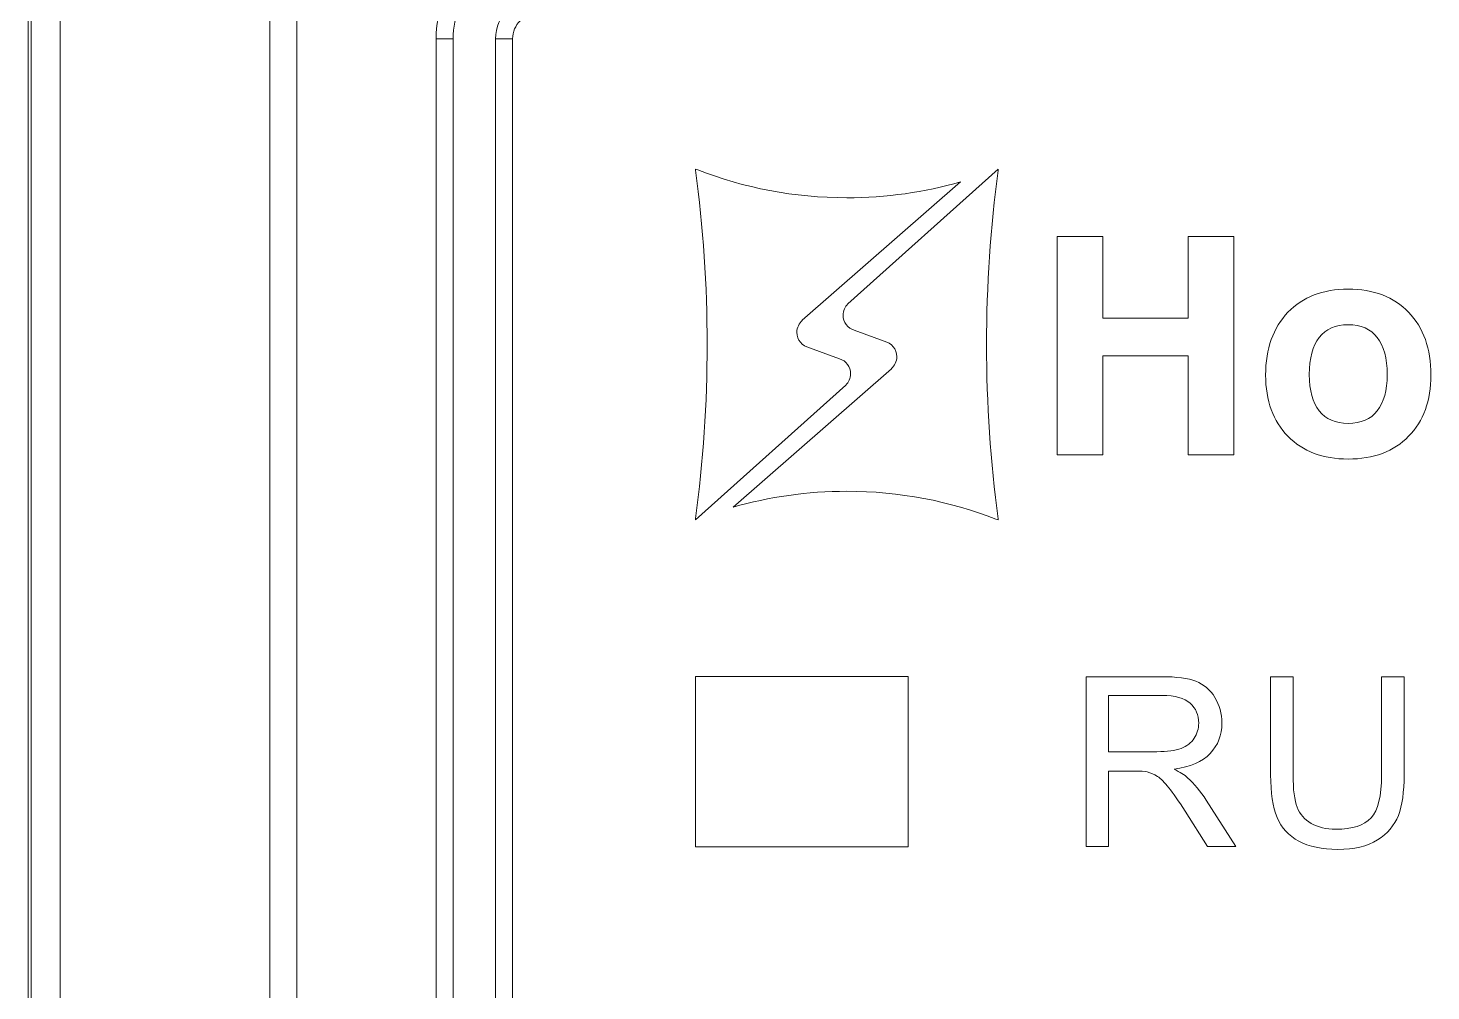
# Model space of a CAD drawing. Header units: millimetres. Extents: x 33157 to 59611, y -29750 to 1750.
# Drawn here: x 53869.28 to 53885.78, y 461.99 to 473.31 of the extents above; entities that cross this region are included whole.
import ezdxf

# ---------------------------------------------------------------- set-up
doc = ezdxf.new("R2010")
doc.units = ezdxf.units.MM
doc.layers.get('0').update_dxf_attribs({"lineweight": 18})

msp = doc.modelspace()

# ---------------------------------------------------------------- linework, layer by layer
at = {"lineweight": 9}
for p, q in [((53869.281, 478.432), (53869.281, 379.932)), ((53869.281, 478.432), (53869.281, 379.932)), ((53869.281, 478.432), (53869.281, 379.932)), ((53869.281, 478.432), (53869.281, 379.932)), ((53869.281, 478.432), (53869.281, 379.932)), ((53869.281, 478.432), (53869.281, 379.932)), ((53869.281, 478.432), (53869.281, 379.932)), ((53869.281, 478.432), (53869.281, 379.932)), ((53869.281, 478.432), (53869.281, 379.932)), ((53869.281, 478.432), (53869.281, 379.932)), ((53869.281, 478.432), (53869.281, 379.932)), ((53869.281, 478.432), (53869.281, 379.932)), ((53869.281, 478.432), (53869.281, 379.932)), ((53869.281, 478.432), (53869.281, 379.932)), ((53869.281, 478.432), (53869.281, 379.932)), ((53869.281, 478.432), (53869.281, 379.932)), ((53869.281, 478.432), (53869.281, 379.932)), ((53869.281, 478.432), (53869.281, 379.932)), ((53869.281, 478.432), (53869.281, 379.932)), ((53869.281, 478.432), (53869.281, 379.932)), ((53869.281, 478.432), (53869.281, 379.932)), ((53869.319, 477.768), (53869.319, 380.596)), ((53869.319, 477.768), (53869.319, 380.596)), ((53869.319, 477.768), (53869.319, 380.596)), ((53869.319, 477.768), (53869.319, 380.596)), ((53869.319, 477.768), (53869.319, 380.596)), ((53869.319, 477.768), (53869.319, 380.596)), ((53869.319, 477.768), (53869.319, 380.596)), ((53869.319, 477.768), (53869.319, 380.596)), ((53869.319, 477.768), (53869.319, 380.596)), ((53869.319, 477.768), (53869.319, 380.596)), ((53869.319, 477.768), (53869.319, 380.596)), ((53869.319, 477.768), (53869.319, 380.596)), ((53869.319, 477.768), (53869.319, 380.596)), ((53869.319, 477.768), (53869.319, 380.596)), ((53869.319, 477.768), (53869.319, 380.596)), ((53869.319, 477.768), (53869.319, 380.596)), ((53869.319, 477.768), (53869.319, 380.596)), ((53869.319, 477.768), (53869.319, 380.596)), ((53869.319, 477.768), (53869.319, 380.596)), ((53869.319, 477.768), (53869.319, 380.596)), ((53869.319, 477.768), (53869.319, 380.596)), ((53869.661, 477.768), (53869.661, 380.596)), ((53869.661, 477.768), (53869.661, 380.596)), ((53869.661, 477.768), (53869.661, 380.596)), ((53869.661, 477.768), (53869.661, 380.596)), ((53869.661, 477.768), (53869.661, 380.596)), ((53869.661, 477.768), (53869.661, 380.596)), ((53869.661, 477.768), (53869.661, 380.596)), ((53869.661, 477.768), (53869.661, 380.596)), ((53869.661, 477.768), (53869.661, 380.596)), ((53869.661, 477.768), (53869.661, 380.596)), ((53869.661, 477.768), (53869.661, 380.596)), ((53869.661, 477.768), (53869.661, 380.596)), ((53869.661, 477.768), (53869.661, 380.596)), ((53869.661, 477.768), (53869.661, 380.596)), ((53869.661, 477.768), (53869.661, 380.596)), ((53869.661, 477.768), (53869.661, 380.596)), ((53869.661, 477.768), (53869.661, 380.596)), ((53869.661, 477.768), (53869.661, 380.596)), ((53869.661, 477.768), (53869.661, 380.596)), ((53869.661, 477.768), (53869.661, 380.596)), ((53869.661, 477.768), (53869.661, 380.596)), ((53872.127, 473.452), (53872.127, 384.913)), ((53872.127, 473.452), (53872.127, 384.913)), ((53872.127, 473.452), (53872.127, 384.913)), ((53872.127, 473.452), (53872.127, 384.913)), ((53872.127, 473.452), (53872.127, 384.913)), ((53872.127, 473.452), (53872.127, 384.913)), ((53872.127, 473.452), (53872.127, 384.913)), ((53872.127, 473.452), (53872.127, 384.913)), ((53872.127, 473.452), (53872.127, 384.913)), ((53872.127, 473.452), (53872.127, 384.913)), ((53872.127, 473.452), (53872.127, 384.913)), ((53872.127, 473.452), (53872.127, 384.913)), ((53872.127, 473.452), (53872.127, 384.913)), ((53872.127, 473.452), (53872.127, 384.913)), ((53872.127, 473.452), (53872.127, 384.913)), ((53872.127, 473.452), (53872.127, 384.913)), ((53872.127, 473.452), (53872.127, 384.913)), ((53872.127, 473.452), (53872.127, 384.913)), ((53872.127, 473.452), (53872.127, 384.913)), ((53872.127, 473.452), (53872.127, 384.913)), ((53872.127, 473.452), (53872.127, 384.913)), ((53872.444, 473.452), (53872.444, 384.913)), ((53872.444, 473.452), (53872.444, 384.913)), ((53872.444, 473.452), (53872.444, 384.913)), ((53872.444, 473.452), (53872.444, 384.913)), ((53872.444, 473.452), (53872.444, 384.913)), ((53872.444, 473.452), (53872.444, 384.913)), ((53872.444, 473.452), (53872.444, 384.913)), ((53872.444, 473.452), (53872.444, 384.913)), ((53872.444, 473.452), (53872.444, 384.913)), ((53872.444, 473.452), (53872.444, 384.913)), ((53872.444, 473.452), (53872.444, 384.913)), ((53872.444, 473.452), (53872.444, 384.913)), ((53872.444, 473.452), (53872.444, 384.913)), ((53872.444, 473.452), (53872.444, 384.913)), ((53872.444, 473.452), (53872.444, 384.913)), ((53872.444, 473.452), (53872.444, 384.913)), ((53872.444, 473.452), (53872.444, 384.913)), ((53872.444, 473.452), (53872.444, 384.913)), ((53872.444, 473.452), (53872.444, 384.913)), ((53872.444, 473.452), (53872.444, 384.913)), ((53872.444, 473.452), (53872.444, 384.913)), ((53874.081, 473.182), (53874.081, 473.182)), ((53874.081, 473.182), (53874.081, 473.182)), ((53874.081, 473.182), (53874.081, 385.182)), ((53874.081, 473.182), (53874.081, 385.182)), ((53874.081, 473.182), (53874.081, 385.182)), ((53874.081, 473.182), (53874.081, 385.182)), ((53874.081, 473.182), (53874.081, 385.182)), ((53874.081, 473.182), (53874.081, 385.182)), ((53874.081, 473.182), (53874.081, 385.182)), ((53874.081, 473.182), (53874.081, 385.182)), ((53874.081, 473.182), (53874.081, 385.182)), ((53874.081, 473.182), (53874.081, 385.182)), ((53874.081, 473.182), (53874.081, 385.182)), ((53874.081, 473.182), (53874.081, 385.182)), ((53874.081, 473.182), (53874.081, 385.182)), ((53874.081, 473.182), (53874.081, 385.182)), ((53874.081, 473.182), (53874.081, 385.182)), ((53874.081, 473.182), (53874.081, 385.182)), ((53874.081, 473.182), (53874.081, 385.182)), ((53874.081, 473.182), (53874.081, 385.182)), ((53874.081, 473.182), (53874.081, 385.182)), ((53874.081, 473.182), (53874.081, 385.182)), ((53874.081, 473.182), (53874.081, 385.182)), ((53874.281, 473.182), (53874.281, 473.182)), ((53874.281, 473.182), (53874.281, 473.182)), ((53874.281, 473.182), (53874.281, 385.182)), ((53874.281, 473.182), (53874.281, 385.182)), ((53874.281, 473.182), (53874.281, 385.182)), ((53874.281, 473.182), (53874.281, 385.182)), ((53874.281, 473.182), (53874.281, 385.182)), ((53874.281, 473.182), (53874.281, 385.182)), ((53874.281, 473.182), (53874.281, 385.182)), ((53874.281, 473.182), (53874.281, 385.182)), ((53874.281, 473.182), (53874.281, 385.182)), ((53874.281, 473.182), (53874.281, 385.182)), ((53874.281, 473.182), (53874.281, 385.182)), ((53874.281, 473.182), (53874.281, 385.182)), ((53874.281, 473.182), (53874.281, 385.182)), ((53874.281, 473.182), (53874.281, 385.182)), ((53874.281, 473.182), (53874.281, 385.182)), ((53874.281, 473.182), (53874.281, 385.182)), ((53874.281, 473.182), (53874.281, 385.182)), ((53874.281, 473.182), (53874.281, 385.182)), ((53874.281, 473.182), (53874.281, 385.182)), ((53874.281, 473.182), (53874.281, 385.182)), ((53874.281, 473.182), (53874.281, 385.182)), ((53874.781, 473.182), (53874.781, 473.182)), ((53874.781, 473.182), (53874.781, 473.182)), ((53874.781, 473.182), (53874.781, 385.182)), ((53874.781, 473.182), (53874.781, 385.182)), ((53874.781, 473.182), (53874.781, 385.182)), ((53874.781, 473.182), (53874.781, 385.182)), ((53874.781, 473.182), (53874.781, 385.182)), ((53874.781, 473.182), (53874.781, 385.182)), ((53874.781, 473.182), (53874.781, 385.182)), ((53874.781, 473.182), (53874.781, 385.182)), ((53874.781, 473.182), (53874.781, 385.182)), ((53874.781, 473.182), (53874.781, 385.182)), ((53874.781, 473.182), (53874.781, 385.182)), ((53874.781, 473.182), (53874.781, 385.182)), ((53874.781, 473.182), (53874.781, 385.182)), ((53874.781, 473.182), (53874.781, 385.182)), ((53874.781, 473.182), (53874.781, 385.182)), ((53874.781, 473.182), (53874.781, 385.182)), ((53874.781, 473.182), (53874.781, 385.182)), ((53874.781, 473.182), (53874.781, 385.182)), ((53874.781, 473.182), (53874.781, 385.182)), ((53874.781, 473.182), (53874.781, 385.182)), ((53874.781, 473.182), (53874.781, 385.182)), ((53874.981, 473.182), (53874.981, 473.182)), ((53874.981, 473.182), (53874.981, 473.182)), ((53874.981, 473.182), (53874.981, 385.182)), ((53874.981, 473.182), (53874.981, 385.182)), ((53874.981, 473.182), (53874.981, 385.182)), ((53874.981, 473.182), (53874.981, 385.182)), ((53874.981, 473.182), (53874.981, 385.182)), ((53874.981, 473.182), (53874.981, 385.182)), ((53874.981, 473.182), (53874.981, 385.182)), ((53874.981, 473.182), (53874.981, 385.182)), ((53874.981, 473.182), (53874.981, 385.182)), ((53874.981, 473.182), (53874.981, 385.182)), ((53874.981, 473.182), (53874.981, 385.182)), ((53874.981, 473.182), (53874.981, 385.182)), ((53874.981, 473.182), (53874.981, 385.182)), ((53874.981, 473.182), (53874.981, 385.182)), ((53874.981, 473.182), (53874.981, 385.182)), ((53874.981, 473.182), (53874.981, 385.182)), ((53874.981, 473.182), (53874.981, 385.182)), ((53874.981, 473.182), (53874.981, 385.182)), ((53874.981, 473.182), (53874.981, 385.182)), ((53874.981, 473.182), (53874.981, 385.182)), ((53874.981, 473.182), (53874.981, 385.182)), ((53877.131, 465.682), (53877.131, 465.682)), ((53877.131, 465.682), (53877.131, 465.682)), ((53877.131, 465.682), (53877.131, 463.682)), ((53877.131, 465.682), (53877.131, 463.682)), ((53877.131, 465.682), (53877.131, 463.682)), ((53877.131, 465.682), (53877.131, 463.682)), ((53877.131, 465.682), (53877.131, 463.682)), ((53877.131, 465.682), (53877.131, 463.682)), ((53877.131, 465.682), (53877.131, 463.682)), ((53877.131, 465.682), (53877.131, 463.682)), ((53877.131, 465.682), (53877.131, 463.682)), ((53877.131, 465.682), (53877.131, 463.682)), ((53877.131, 465.682), (53877.131, 463.682)), ((53877.131, 465.682), (53877.131, 463.682)), ((53877.131, 465.682), (53877.131, 463.682)), ((53877.131, 465.682), (53877.131, 463.682)), ((53877.131, 465.682), (53877.131, 463.682)), ((53877.131, 465.682), (53877.131, 463.682)), ((53877.131, 465.682), (53877.131, 463.682)), ((53877.131, 465.682), (53877.131, 463.682)), ((53877.131, 465.682), (53877.131, 463.682)), ((53877.131, 465.682), (53877.131, 463.682)), ((53877.131, 465.682), (53877.131, 463.682)), ((53879.631, 465.682), (53879.631, 465.682)), ((53879.631, 465.682), (53879.631, 465.682)), ((53879.631, 465.682), (53879.631, 463.682)), ((53879.631, 465.682), (53879.631, 463.682)), ((53879.631, 465.682), (53879.631, 463.682)), ((53879.631, 465.682), (53879.631, 463.682)), ((53879.631, 465.682), (53879.631, 463.682)), ((53879.631, 465.682), (53879.631, 463.682)), ((53879.631, 465.682), (53879.631, 463.682)), ((53879.631, 465.682), (53879.631, 463.682)), ((53879.631, 465.682), (53879.631, 463.682)), ((53879.631, 465.682), (53879.631, 463.682)), ((53879.631, 465.682), (53879.631, 463.682)), ((53879.631, 465.682), (53879.631, 463.682)), ((53879.631, 465.682), (53879.631, 463.682)), ((53879.631, 465.682), (53879.631, 463.682)), ((53879.631, 465.682), (53879.631, 463.682)), ((53879.631, 465.682), (53879.631, 463.682)), ((53879.631, 465.682), (53879.631, 463.682)), ((53879.631, 465.682), (53879.631, 463.682)), ((53879.631, 465.682), (53879.631, 463.682)), ((53879.631, 465.682), (53879.631, 463.682)), ((53879.631, 465.682), (53879.631, 463.682)), ((53877.131, 463.682), (53877.131, 463.682)), ((53877.131, 463.682), (53877.131, 463.682)), ((53879.631, 463.682), (53879.631, 463.682)), ((53879.631, 463.682), (53879.631, 463.682))]:
    msp.add_line(p, q, dxfattribs=at)
for points, knots in [([(53875.281, 474.382), (53874.963, 474.382), (53874.658, 474.256), (53874.433, 474.031), (53874.208, 473.806), (53874.081, 473.5), (53874.081, 473.182)], [0, 0, 0, 0, 167423.264656, 167423.264656, 167423.264656, 334846.529313, 334846.529313, 334846.529313, 334846.529313]), ([(53875.281, 474.182), (53875.016, 474.182), (53874.762, 474.077), (53874.574, 473.889), (53874.387, 473.702), (53874.281, 473.447), (53874.281, 473.182)], [0, 0, 0, 0, 167424.087987, 167424.087987, 167424.087987, 334848.175975, 334848.175975, 334848.175975, 334848.175975]), ([(53875.281, 473.682), (53875.149, 473.682), (53875.022, 473.63), (53874.928, 473.536), (53874.834, 473.442), (53874.781, 473.315), (53874.781, 473.182)], [0, 0, 0, 0, 167426.146624, 167426.146624, 167426.146624, 334852.293248, 334852.293248, 334852.293248, 334852.293248]), ([(53875.281, 473.482), (53875.202, 473.482), (53875.126, 473.451), (53875.069, 473.394), (53875.013, 473.338), (53874.981, 473.262), (53874.981, 473.182)], [0, 0, 0, 0, 167426.970067, 167426.970067, 167426.970067, 334853.940134, 334853.940134, 334853.940134, 334853.940134])]:
    msp.add_open_spline(points, degree=3, knots=knots, dxfattribs=at)
for points in [[(53874.081, 473.182), (53874.081, 473.182), (53874.281, 473.182), (53874.281, 473.182)], [(53874.081, 473.182), (53874.081, 473.182), (53874.281, 473.182), (53874.281, 473.182)], [(53874.081, 473.182), (53874.081, 473.182), (53874.281, 473.182), (53874.281, 473.182)], [(53874.081, 473.182), (53874.081, 473.182), (53874.281, 473.182), (53874.281, 473.182)], [(53874.081, 473.182), (53874.081, 473.182), (53874.281, 473.182), (53874.281, 473.182)], [(53874.081, 473.182), (53874.081, 473.182), (53874.281, 473.182), (53874.281, 473.182)], [(53874.081, 473.182), (53874.081, 473.182), (53874.281, 473.182), (53874.281, 473.182)], [(53874.081, 473.182), (53874.081, 473.182), (53874.281, 473.182), (53874.281, 473.182)], [(53874.081, 473.182), (53874.081, 473.182), (53874.281, 473.182), (53874.281, 473.182)], [(53874.081, 473.182), (53874.081, 473.182), (53874.281, 473.182), (53874.281, 473.182)], [(53874.081, 473.182), (53874.081, 473.182), (53874.281, 473.182), (53874.281, 473.182)], [(53874.081, 473.182), (53874.081, 473.182), (53874.281, 473.182), (53874.281, 473.182)], [(53874.081, 473.182), (53874.081, 473.182), (53874.281, 473.182), (53874.281, 473.182)], [(53874.081, 473.182), (53874.081, 473.182), (53874.281, 473.182), (53874.281, 473.182)], [(53874.081, 473.182), (53874.081, 473.182), (53874.281, 473.182), (53874.281, 473.182)], [(53874.081, 473.182), (53874.081, 473.182), (53874.281, 473.182), (53874.281, 473.182)], [(53874.081, 473.182), (53874.081, 473.182), (53874.281, 473.182), (53874.281, 473.182)], [(53874.081, 473.182), (53874.081, 473.182), (53874.281, 473.182), (53874.281, 473.182)], [(53874.081, 473.182), (53874.081, 473.182), (53874.281, 473.182), (53874.281, 473.182)], [(53874.081, 473.182), (53874.081, 473.182), (53874.281, 473.182), (53874.281, 473.182)], [(53874.081, 473.182), (53874.081, 473.182), (53874.281, 473.182), (53874.281, 473.182)], [(53874.981, 473.182), (53874.981, 473.182), (53874.781, 473.182), (53874.781, 473.182)], [(53874.981, 473.182), (53874.981, 473.182), (53874.781, 473.182), (53874.781, 473.182)], [(53874.981, 473.182), (53874.981, 473.182), (53874.781, 473.182), (53874.781, 473.182)], [(53874.981, 473.182), (53874.981, 473.182), (53874.781, 473.182), (53874.781, 473.182)], [(53874.981, 473.182), (53874.981, 473.182), (53874.781, 473.182), (53874.781, 473.182)], [(53874.981, 473.182), (53874.981, 473.182), (53874.781, 473.182), (53874.781, 473.182)], [(53874.981, 473.182), (53874.981, 473.182), (53874.781, 473.182), (53874.781, 473.182)], [(53874.981, 473.182), (53874.981, 473.182), (53874.781, 473.182), (53874.781, 473.182)], [(53874.981, 473.182), (53874.981, 473.182), (53874.781, 473.182), (53874.781, 473.182)], [(53874.981, 473.182), (53874.981, 473.182), (53874.781, 473.182), (53874.781, 473.182)], [(53874.981, 473.182), (53874.981, 473.182), (53874.781, 473.182), (53874.781, 473.182)], [(53874.981, 473.182), (53874.981, 473.182), (53874.781, 473.182), (53874.781, 473.182)], [(53874.981, 473.182), (53874.981, 473.182), (53874.781, 473.182), (53874.781, 473.182)], [(53874.981, 473.182), (53874.981, 473.182), (53874.781, 473.182), (53874.781, 473.182)], [(53874.981, 473.182), (53874.981, 473.182), (53874.781, 473.182), (53874.781, 473.182)], [(53874.981, 473.182), (53874.981, 473.182), (53874.781, 473.182), (53874.781, 473.182)], [(53874.981, 473.182), (53874.981, 473.182), (53874.781, 473.182), (53874.781, 473.182)], [(53874.981, 473.182), (53874.981, 473.182), (53874.781, 473.182), (53874.781, 473.182)], [(53874.981, 473.182), (53874.981, 473.182), (53874.781, 473.182), (53874.781, 473.182)], [(53874.981, 473.182), (53874.981, 473.182), (53874.781, 473.182), (53874.781, 473.182)], [(53874.981, 473.182), (53874.981, 473.182), (53874.781, 473.182), (53874.781, 473.182)], [(53879.631, 465.682), (53879.631, 465.682), (53877.131, 465.682), (53877.131, 465.682)], [(53879.631, 465.682), (53879.631, 465.682), (53877.131, 465.682), (53877.131, 465.682)], [(53879.631, 465.682), (53879.631, 465.682), (53877.131, 465.682), (53877.131, 465.682)], [(53879.631, 465.682), (53879.631, 465.682), (53877.131, 465.682), (53877.131, 465.682)], [(53879.631, 465.682), (53879.631, 465.682), (53877.131, 465.682), (53877.131, 465.682)], [(53879.631, 465.682), (53879.631, 465.682), (53877.131, 465.682), (53877.131, 465.682)], [(53879.631, 465.682), (53879.631, 465.682), (53877.131, 465.682), (53877.131, 465.682)], [(53879.631, 465.682), (53879.631, 465.682), (53877.131, 465.682), (53877.131, 465.682)], [(53879.631, 465.682), (53879.631, 465.682), (53877.131, 465.682), (53877.131, 465.682)], [(53879.631, 465.682), (53879.631, 465.682), (53877.131, 465.682), (53877.131, 465.682)], [(53879.631, 465.682), (53879.631, 465.682), (53877.131, 465.682), (53877.131, 465.682)], [(53879.631, 465.682), (53879.631, 465.682), (53877.131, 465.682), (53877.131, 465.682)], [(53879.631, 465.682), (53879.631, 465.682), (53877.131, 465.682), (53877.131, 465.682)], [(53879.631, 465.682), (53879.631, 465.682), (53877.131, 465.682), (53877.131, 465.682)], [(53879.631, 465.682), (53879.631, 465.682), (53877.131, 465.682), (53877.131, 465.682)], [(53879.631, 465.682), (53879.631, 465.682), (53877.131, 465.682), (53877.131, 465.682)], [(53879.631, 465.682), (53879.631, 465.682), (53877.131, 465.682), (53877.131, 465.682)], [(53879.631, 465.682), (53879.631, 465.682), (53877.131, 465.682), (53877.131, 465.682)], [(53879.631, 465.682), (53879.631, 465.682), (53877.131, 465.682), (53877.131, 465.682)], [(53879.631, 465.682), (53879.631, 465.682), (53877.131, 465.682), (53877.131, 465.682)], [(53879.631, 465.682), (53879.631, 465.682), (53877.131, 465.682), (53877.131, 465.682)], [(53877.131, 463.682), (53877.131, 463.682), (53879.631, 463.682), (53879.631, 463.682)], [(53877.131, 463.682), (53877.131, 463.682), (53879.631, 463.682), (53879.631, 463.682)], [(53877.131, 463.682), (53877.131, 463.682), (53879.631, 463.682), (53879.631, 463.682)], [(53877.131, 463.682), (53877.131, 463.682), (53879.631, 463.682), (53879.631, 463.682)], [(53877.131, 463.682), (53877.131, 463.682), (53879.631, 463.682), (53879.631, 463.682)], [(53877.131, 463.682), (53877.131, 463.682), (53879.631, 463.682), (53879.631, 463.682)], [(53877.131, 463.682), (53877.131, 463.682), (53879.631, 463.682), (53879.631, 463.682)], [(53877.131, 463.682), (53877.131, 463.682), (53879.631, 463.682), (53879.631, 463.682)], [(53877.131, 463.682), (53877.131, 463.682), (53879.631, 463.682), (53879.631, 463.682)], [(53877.131, 463.682), (53877.131, 463.682), (53879.631, 463.682), (53879.631, 463.682)], [(53877.131, 463.682), (53877.131, 463.682), (53879.631, 463.682), (53879.631, 463.682)], [(53877.131, 463.682), (53877.131, 463.682), (53879.631, 463.682), (53879.631, 463.682)], [(53877.131, 463.682), (53877.131, 463.682), (53879.631, 463.682), (53879.631, 463.682)], [(53877.131, 463.682), (53877.131, 463.682), (53879.631, 463.682), (53879.631, 463.682)], [(53877.131, 463.682), (53877.131, 463.682), (53879.631, 463.682), (53879.631, 463.682)], [(53877.131, 463.682), (53877.131, 463.682), (53879.631, 463.682), (53879.631, 463.682)], [(53877.131, 463.682), (53877.131, 463.682), (53879.631, 463.682), (53879.631, 463.682)], [(53877.131, 463.682), (53877.131, 463.682), (53879.631, 463.682), (53879.631, 463.682)], [(53877.131, 463.682), (53877.131, 463.682), (53879.631, 463.682), (53879.631, 463.682)], [(53877.131, 463.682), (53877.131, 463.682), (53879.631, 463.682), (53879.631, 463.682)], [(53877.131, 463.682), (53877.131, 463.682), (53879.631, 463.682), (53879.631, 463.682)]]:
    msp.add_open_spline(points, degree=3, dxfattribs=at)
for points, knots in [([(53878.827, 469.419), (53878.827, 469.419), (53878.827, 469.419), (53878.827, 469.419), (53878.827, 469.419), (53878.471, 469.549), (53878.471, 469.549), (53878.387, 469.567), (53878.324, 469.641), (53878.324, 469.73), (53878.324, 469.786), (53878.349, 469.835), (53878.388, 469.869), (53878.388, 469.869), (53878.388, 469.871), (53878.388, 469.871), (53878.388, 469.871), (53880.25, 471.499), (53880.25, 471.499), (53879.825, 471.377), (53879.376, 471.312), (53878.912, 471.312), (53878.293, 471.312), (53877.702, 471.428), (53877.159, 471.639), (53877.149, 471.642), (53877.14, 471.644), (53877.131, 471.648), (53877.131, 471.648), (53877.131, 471.636), (53877.131, 471.636), (53877.221, 470.966), (53877.269, 470.282), (53877.269, 469.587), (53877.269, 468.893), (53877.221, 468.209), (53877.131, 467.539), (53877.131, 467.539), (53877.131, 467.524), (53877.131, 467.524), (53877.131, 467.524), (53878.899, 469.108), (53878.899, 469.108), (53878.899, 469.108), (53878.898, 469.109), (53878.898, 469.109), (53878.934, 469.143), (53878.956, 469.19), (53878.956, 469.243), (53878.956, 469.325), (53878.901, 469.395), (53878.827, 469.419)], [0, 0, 0, 0, 133980.148153, 133980.148153, 133980.148153, 267960.296307, 267960.296307, 267960.296307, 401940.44446, 401940.44446, 401940.44446, 535920.592613, 535920.592613, 535920.592613, 669900.740766, 669900.740766, 669900.740766, 803880.88892, 803880.88892, 803880.88892, 937861.037073, 937861.037073, 937861.037073, 1071841.185226, 1071841.185226, 1071841.185226, 1205821.333379, 1205821.333379, 1205821.333379, 1339801.481533, 1339801.481533, 1339801.481533, 1473781.629686, 1473781.629686, 1473781.629686, 1607761.777839, 1607761.777839, 1607761.777839, 1741741.925993, 1741741.925993, 1741741.925993, 1875722.074146, 1875722.074146, 1875722.074146, 2009702.222299, 2009702.222299, 2009702.222299, 2143682.370452, 2143682.370452, 2143682.370452, 2277662.518606, 2277662.518606, 2277662.518606, 2277662.518606]), ([(53878.997, 469.754), (53878.997, 469.754), (53878.997, 469.754), (53878.997, 469.754), (53878.997, 469.754), (53879.352, 469.624), (53879.352, 469.624), (53879.436, 469.606), (53879.499, 469.532), (53879.499, 469.443), (53879.499, 469.387), (53879.474, 469.338), (53879.435, 469.304), (53879.435, 469.304), (53879.436, 469.302), (53879.436, 469.302), (53879.436, 469.302), (53877.573, 467.674), (53877.573, 467.674), (53877.998, 467.795), (53878.447, 467.861), (53878.912, 467.861), (53879.53, 467.861), (53880.121, 467.745), (53880.665, 467.534), (53880.674, 467.531), (53880.683, 467.529), (53880.692, 467.526), (53880.692, 467.526), (53880.692, 467.537), (53880.692, 467.537), (53880.602, 468.207), (53880.554, 468.891), (53880.554, 469.586), (53880.554, 470.28), (53880.602, 470.964), (53880.692, 471.634), (53880.692, 471.634), (53880.692, 471.649), (53880.692, 471.649), (53880.692, 471.649), (53878.925, 470.065), (53878.925, 470.065), (53878.925, 470.065), (53878.925, 470.064), (53878.925, 470.064), (53878.89, 470.03), (53878.867, 469.983), (53878.867, 469.93), (53878.867, 469.848), (53878.922, 469.778), (53878.997, 469.754)], [0, 0, 0, 0, 133985.713037, 133985.713037, 133985.713037, 267971.426073, 267971.426073, 267971.426073, 401957.13911, 401957.13911, 401957.13911, 535942.852146, 535942.852146, 535942.852146, 669928.565183, 669928.565183, 669928.565183, 803914.27822, 803914.27822, 803914.27822, 937899.991256, 937899.991256, 937899.991256, 1071885.704293, 1071885.704293, 1071885.704293, 1205871.41733, 1205871.41733, 1205871.41733, 1339857.130366, 1339857.130366, 1339857.130366, 1473842.843403, 1473842.843403, 1473842.843403, 1607828.556439, 1607828.556439, 1607828.556439, 1741814.269476, 1741814.269476, 1741814.269476, 1875799.982513, 1875799.982513, 1875799.982513, 2009785.695549, 2009785.695549, 2009785.695549, 2143771.408586, 2143771.408586, 2143771.408586, 2277757.121622, 2277757.121622, 2277757.121622, 2277757.121622]), ([(53881.386, 470.856), (53881.386, 470.856), (53881.653, 470.856), (53881.653, 470.856), (53881.653, 470.856), (53881.922, 470.856), (53881.922, 470.856), (53881.922, 470.856), (53881.922, 469.895), (53881.922, 469.895), (53881.922, 469.895), (53882.926, 469.895), (53882.926, 469.895), (53882.926, 469.895), (53882.926, 470.856), (53882.926, 470.856), (53882.926, 470.856), (53883.193, 470.856), (53883.193, 470.856), (53883.193, 470.856), (53883.463, 470.856), (53883.463, 470.856), (53883.463, 470.856), (53883.463, 468.29), (53883.463, 468.29), (53883.463, 468.29), (53883.195, 468.29), (53883.195, 468.29), (53883.195, 468.29), (53882.926, 468.29), (53882.926, 468.29), (53882.926, 468.29), (53882.926, 469.453), (53882.926, 469.453), (53882.926, 469.453), (53881.922, 469.453), (53881.922, 469.453), (53881.922, 469.453), (53881.922, 468.29), (53881.922, 468.29), (53881.922, 468.29), (53881.655, 468.29), (53881.655, 468.29), (53881.655, 468.29), (53881.386, 468.29), (53881.386, 468.29), (53881.386, 468.29), (53881.386, 470.856), (53881.386, 470.856)], [0, 0, 0, 0, 134257.309838, 134257.309838, 134257.309838, 268514.619677, 268514.619677, 268514.619677, 402771.929515, 402771.929515, 402771.929515, 537029.239354, 537029.239354, 537029.239354, 671286.549192, 671286.549192, 671286.549192, 805543.859031, 805543.859031, 805543.859031, 939801.168869, 939801.168869, 939801.168869, 1074058.478707, 1074058.478707, 1074058.478707, 1208315.788546, 1208315.788546, 1208315.788546, 1342573.098384, 1342573.098384, 1342573.098384, 1476830.408223, 1476830.408223, 1476830.408223, 1611087.718061, 1611087.718061, 1611087.718061, 1745345.0279, 1745345.0279, 1745345.0279, 1879602.337738, 1879602.337738, 1879602.337738, 2013859.647576, 2013859.647576, 2013859.647576, 2148116.957415, 2148116.957415, 2148116.957415, 2148116.957415]), ([(53884.1, 468.507), (53883.925, 468.685), (53883.837, 468.925), (53883.837, 469.228), (53883.837, 469.537), (53883.925, 469.783), (53884.1, 469.965), (53884.275, 470.147), (53884.511, 470.238), (53884.808, 470.238), (53885.108, 470.238), (53885.345, 470.147), (53885.519, 469.965), (53885.694, 469.783), (53885.781, 469.537), (53885.781, 469.228), (53885.781, 468.925), (53885.694, 468.685), (53885.519, 468.507), (53885.345, 468.329), (53885.108, 468.24), (53884.808, 468.24), (53884.511, 468.24), (53884.275, 468.329), (53884.1, 468.507)], [0, 0, 0, 0, 139007.647444, 139007.647444, 139007.647444, 278015.294887, 278015.294887, 278015.294887, 417022.942331, 417022.942331, 417022.942331, 556030.589775, 556030.589775, 556030.589775, 695038.237219, 695038.237219, 695038.237219, 834045.884662, 834045.884662, 834045.884662, 973053.532106, 973053.532106, 973053.532106, 1112061.17955, 1112061.17955, 1112061.17955, 1112061.17955]), ([(53885.15, 468.806), (53885.228, 468.904), (53885.267, 469.046), (53885.267, 469.233), (53885.267, 469.425), (53885.228, 469.57), (53885.15, 469.67), (53885.072, 469.769), (53884.958, 469.819), (53884.808, 469.819), (53884.659, 469.819), (53884.546, 469.769), (53884.468, 469.67), (53884.39, 469.57), (53884.351, 469.425), (53884.351, 469.233), (53884.351, 469.046), (53884.39, 468.904), (53884.468, 468.806), (53884.546, 468.708), (53884.659, 468.659), (53884.808, 468.659), (53884.958, 468.659), (53885.072, 468.708), (53885.15, 468.806)], [0, 0, 0, 0, 139008.968848, 139008.968848, 139008.968848, 278017.937696, 278017.937696, 278017.937696, 417026.906544, 417026.906544, 417026.906544, 556035.875392, 556035.875392, 556035.875392, 695044.84424, 695044.84424, 695044.84424, 834053.813088, 834053.813088, 834053.813088, 973062.781936, 973062.781936, 973062.781936, 1112071.750784, 1112071.750784, 1112071.750784, 1112071.750784]), ([(53881.727, 463.684), (53881.727, 463.684), (53881.727, 465.681), (53881.727, 465.681), (53881.727, 465.681), (53882.612, 465.681), (53882.612, 465.681), (53882.79, 465.681), (53882.925, 465.662), (53883.018, 465.627), (53883.11, 465.591), (53883.184, 465.528), (53883.24, 465.437), (53883.295, 465.346), (53883.323, 465.246), (53883.323, 465.136), (53883.323, 464.994), (53883.277, 464.875), (53883.185, 464.778), (53883.094, 464.681), (53882.952, 464.619), (53882.76, 464.593), (53882.831, 464.559), (53882.884, 464.526), (53882.92, 464.493), (53882.997, 464.422), (53883.07, 464.334), (53883.139, 464.228), (53883.139, 464.228), (53883.486, 463.684), (53883.486, 463.684), (53883.486, 463.684), (53883.154, 463.684), (53883.154, 463.684), (53883.154, 463.684), (53882.89, 464.1), (53882.89, 464.1), (53882.813, 464.219), (53882.749, 464.311), (53882.699, 464.375), (53882.649, 464.438), (53882.605, 464.483), (53882.565, 464.508), (53882.526, 464.534), (53882.486, 464.551), (53882.445, 464.561), (53882.415, 464.567), (53882.366, 464.571), (53882.298, 464.571), (53882.298, 464.571), (53881.991, 464.571), (53881.991, 464.571), (53881.991, 464.571), (53881.991, 463.684), (53881.991, 463.684), (53881.991, 463.684), (53881.727, 463.684), (53881.727, 463.684)], [0, 0, 0, 0, 133526.907204, 133526.907204, 133526.907204, 267053.814408, 267053.814408, 267053.814408, 400580.721611, 400580.721611, 400580.721611, 534107.628815, 534107.628815, 534107.628815, 667634.536019, 667634.536019, 667634.536019, 801161.443223, 801161.443223, 801161.443223, 934688.350426, 934688.350426, 934688.350426, 1068215.25763, 1068215.25763, 1068215.25763, 1201742.164834, 1201742.164834, 1201742.164834, 1335269.072038, 1335269.072038, 1335269.072038, 1468795.979241, 1468795.979241, 1468795.979241, 1602322.886445, 1602322.886445, 1602322.886445, 1735849.793649, 1735849.793649, 1735849.793649, 1869376.700853, 1869376.700853, 1869376.700853, 2002903.608056, 2002903.608056, 2002903.608056, 2136430.51526, 2136430.51526, 2136430.51526, 2269957.422464, 2269957.422464, 2269957.422464, 2403484.329668, 2403484.329668, 2403484.329668, 2537011.236871, 2537011.236871, 2537011.236871, 2537011.236871]), ([(53885.201, 465.681), (53885.201, 465.681), (53885.466, 465.681), (53885.466, 465.681), (53885.466, 465.681), (53885.466, 464.527), (53885.466, 464.527), (53885.466, 464.327), (53885.443, 464.167), (53885.398, 464.049), (53885.352, 463.931), (53885.27, 463.835), (53885.152, 463.762), (53885.033, 463.687), (53884.878, 463.651), (53884.686, 463.651), (53884.499, 463.651), (53884.345, 463.683), (53884.227, 463.747), (53884.108, 463.811), (53884.023, 463.905), (53883.972, 464.027), (53883.921, 464.149), (53883.896, 464.316), (53883.896, 464.527), (53883.896, 464.527), (53883.896, 465.681), (53883.896, 465.681), (53883.896, 465.681), (53884.16, 465.681), (53884.16, 465.681), (53884.16, 465.681), (53884.16, 464.528), (53884.16, 464.528), (53884.16, 464.355), (53884.176, 464.227), (53884.208, 464.145), (53884.24, 464.063), (53884.296, 464), (53884.374, 463.955), (53884.453, 463.911), (53884.549, 463.888), (53884.662, 463.888), (53884.857, 463.888), (53884.995, 463.933), (53885.078, 464.021), (53885.16, 464.109), (53885.201, 464.278), (53885.201, 464.528), (53885.201, 464.528), (53885.201, 465.681), (53885.201, 465.681)], [0, 0, 0, 0, 134003.7864, 134003.7864, 134003.7864, 268007.5728, 268007.5728, 268007.5728, 402011.359199, 402011.359199, 402011.359199, 536015.145599, 536015.145599, 536015.145599, 670018.931999, 670018.931999, 670018.931999, 804022.718399, 804022.718399, 804022.718399, 938026.504798, 938026.504798, 938026.504798, 1072030.291198, 1072030.291198, 1072030.291198, 1206034.077598, 1206034.077598, 1206034.077598, 1340037.863998, 1340037.863998, 1340037.863998, 1474041.650397, 1474041.650397, 1474041.650397, 1608045.436797, 1608045.436797, 1608045.436797, 1742049.223197, 1742049.223197, 1742049.223197, 1876053.009597, 1876053.009597, 1876053.009597, 2010056.795997, 2010056.795997, 2010056.795997, 2144060.582396, 2144060.582396, 2144060.582396, 2278064.368796, 2278064.368796, 2278064.368796, 2278064.368796]), ([(53881.991, 464.799), (53881.991, 464.799), (53882.559, 464.799), (53882.559, 464.799), (53882.68, 464.799), (53882.774, 464.812), (53882.842, 464.837), (53882.911, 464.862), (53882.962, 464.902), (53882.997, 464.957), (53883.033, 465.012), (53883.05, 465.071), (53883.05, 465.136), (53883.05, 465.23), (53883.017, 465.308), (53882.948, 465.369), (53882.879, 465.43), (53882.771, 465.46), (53882.623, 465.46), (53882.623, 465.46), (53881.991, 465.46), (53881.991, 465.46), (53881.991, 465.46), (53881.991, 464.799), (53881.991, 464.799)], [0, 0, 0, 0, 139009.654938, 139009.654938, 139009.654938, 278019.309875, 278019.309875, 278019.309875, 417028.964813, 417028.964813, 417028.964813, 556038.61975, 556038.61975, 556038.61975, 695048.274688, 695048.274688, 695048.274688, 834057.929626, 834057.929626, 834057.929626, 973067.584563, 973067.584563, 973067.584563, 1112077.239501, 1112077.239501, 1112077.239501, 1112077.239501])]:
    msp.add_open_spline(points, degree=3, knots=knots)

doc.saveas('drawing.dxf')
